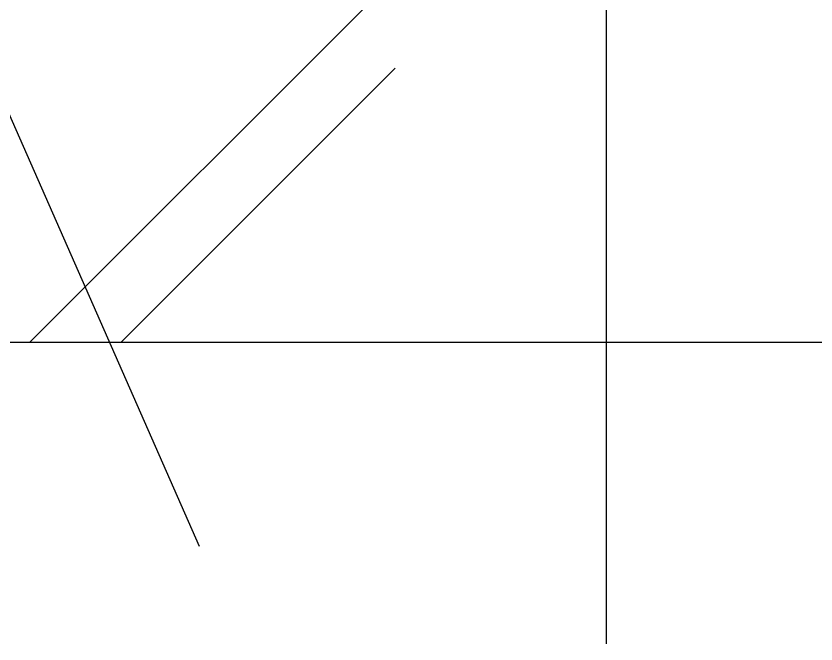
# Model space of a CAD drawing. Extents: x -437689 to -407696, y -55787 to -37037.
# Drawn here: x -433871.2 to -433716.3, y -41102.6 to -40981 of the extents above; entities that cross this region are included whole.
import ezdxf

# ---------------------------------------------------------------- set-up
doc = ezdxf.new("R2010")
doc.units = 0
doc.header["$LTSCALE"] = 150
doc.header["$MEASUREMENT"] = 0
doc.linetypes.add('DASHED', pattern=[0.75, 0.5, -0.25])
doc.layers.get('0').update_dxf_attribs({"linetype": 'CONTINUOUS'})
doc.layers.add('DR', color=6, linetype='CONTINUOUS')
doc.layers.add('HAT', color=9, linetype='CONTINUOUS')

msp = doc.modelspace()

# ---------------------------------------------------------------- linework, layer by layer
msp.add_line((-433917.02, -41044.19), (-433467.02, -41044.19))
at = {"layer": 'DR', "linetype": 'CONTINUOUS', "ltscale": 900}
for p, q in [((-434027.09, -40649.07), (-433835.77, -41083.63)), ((-433756.95, -40932.47, 0), (-433756.95, -41102.57, 0))]:
    msp.add_line(p, q, dxfattribs=at)
at = {"layer": 'HAT'}
msp.add_line((-433868.5, -41044.19), (-433753.5, -40929.19), dxfattribs=at)
at = {"layer": 'HAT', "linetype": 'DASHED'}
msp.add_line((-433850.82, -41044.19), (-433735.82, -40929.19), dxfattribs=at)

doc.saveas('drawing.dxf')
